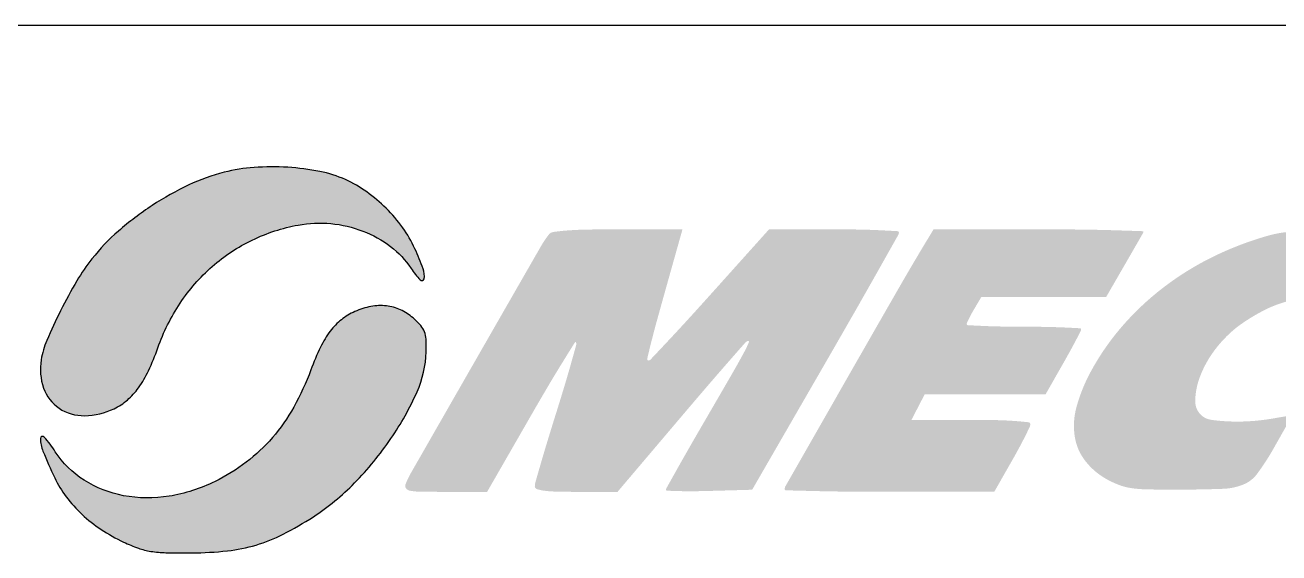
# Model space of a CAD drawing. Extents: x 0 to 216, y -4 to 280.
# Drawn here: x 45.1 to 115.8, y 250.2 to 280 of the extents above; entities that cross this region are included whole.
import ezdxf

# ---------------------------------------------------------------- set-up
doc = ezdxf.new("R2010")
doc.units = 0
doc.header["$LTSCALE"] = 10
doc.header["$MEASUREMENT"] = 0
doc.layers.get('0').update_dxf_attribs({"linetype": 'CONTINUOUS'})
doc.layers.add('Company LOGO$0$CADdetails-9-TITLEBLOCK', color=7, linetype='CONTINUOUS')

# ---------------------------------------------------------------- blocks, each defined once
blk = doc.blocks.new('Company LOGO')
h = blk.add_hatch(color=256)
h.dxf.hatch_style = 1
h.set_gradient(color1=(0, 148, 210), color2=(0, 148, 210))
h.paths.add_polyline_path([(52.24, 269.821, 0.034063), (50.332, 268.377, 0.046418), (48.842, 266.817, 0.034068), (47.988, 265.572, 0.016721), (47.066, 263.883, 0.015704), (46.289, 262.21, 0.061316), (45.973, 261.117, 0.122761), (46.11, 259.526, 0.164147), (46.987, 258.385, 0.154111), (48.425, 257.965, 0.105742), (50.092, 258.359, 0.068357), (50.836, 258.847, 0.057965), (51.47, 259.542, 0.046876), (52.03, 260.5, 0.024024), (52.557, 261.79, -0.061528), (53.816, 264.315, -0.06672), (55.624, 266.381, -0.067737), (57.887, 267.875, -0.066471), (60.479, 268.721, -0.069632), (62.316, 268.802, -0.068129), (64.118, 268.377, -0.070463), (65.687, 267.504, -0.084563), (66.841, 266.273, 0.041533), (67.356, 265.62, 0.612549), (67.574, 265.682, 0.138474), (67.527, 266.247, 0.017884), (67.057, 267.379, 0.047568), (66.368, 268.57, 0.042049), (65.441, 269.663, 0.041931), (64.34, 270.589, 0.046605), (63.138, 271.281, 0.059125), (61.703, 271.743, 0.033098), (59.883, 271.975, 0.032512), (57.984, 271.967, 0.044642), (56.298, 271.698, 0.048821), (54.313, 270.984, 0.034217)])
h = blk.add_hatch(color=256)
h.dxf.hatch_style = 1
h.set_gradient(color2=(0, 0, 0))
h.paths.add_polyline_path([(80.379, 262.069, 0.005292), (80.161, 261.167, 0.485439), (80.236, 261.075, 0.203434), (80.34, 261.12, 0.00067), (81.322, 262.163, 0.003505), (82.429, 263.358, 0.002172), (83.715, 264.777), (87.037, 268.478), (90.702, 268.478, -0.004582), (92.107, 268.465, -0.007642), (93.289, 268.426, -0.002333), (94.296, 268.372, -0.403103), (94.363, 268.299, -0.123729), (94.326, 268.165, -0.00021), (93.145, 266.068, -0.001586), (91.807, 263.713, -0.000978), (90.221, 260.954), (86.083, 253.787), (83.656, 253.719, -0.005225), (82.725, 253.703, -0.008718), (81.941, 253.711, -0.00323), (81.235, 253.735, -0.193136), (81.254, 253.886, -0.000469), (81.849, 254.95, -0.002423), (82.532, 256.154, -0.001515), (83.343, 257.557, 0.000694), (85.016, 260.442, 0.00807), (85.65, 261.583, 0.026873), (85.899, 262.113, 0.724781), (85.819, 262.18, 0.07425), (85.659, 262.045, 0.000654), (84.611, 260.849, 0.002252), (83.414, 259.466, 0.00145), (82.037, 257.851), (78.489, 253.668), (76.156, 253.668, -0.006215), (75.01, 253.682, -0.026864), (74.332, 253.735, -0.046056), (73.933, 253.826, -0.324304), (73.823, 253.978, -0.069466), (73.854, 254.203, -0.001376), (74.174, 255.315, -0.003257), (74.561, 256.613, -0.002177), (75.019, 258.093, 0.002805), (75.473, 259.566, 0.004395), (75.845, 260.837, 0.001311), (76.155, 261.942, 0.149182), (76.151, 262.091, 0.634309), (76.084, 262.099, 0.001348), (75.378, 260.962, 0.005004), (74.564, 259.615, 0.002878), (73.609, 257.976), (71.132, 253.668), (68.749, 253.668, -0.003671), (67.323, 253.678, -0.042832), (66.769, 253.734, -0.188247), (66.557, 253.867, -0.256805), (66.527, 254.086, -0.038789), (66.831, 254.728, -0.000182), (70.5, 261.132, -0.000213), (74.149, 267.489, -0.032844), (74.609, 268.18, -0.196455), (74.859, 268.326, -0.016331), (75.622, 268.41, -0.014836), (76.753, 268.463, -0.004335), (78.495, 268.478), (82.153, 268.478), (81.666, 266.746, 0.000746), (80.769, 263.54, 0.006084)])
h = blk.add_hatch(color=256)
h.dxf.hatch_style = 1
h.set_gradient(color2=(0, 0, 0))
h.paths.add_polyline_path([(103.635, 260.925, 0.003369), (104.02, 261.611, 0.005115), (104.344, 262.213, 0.002069), (104.613, 262.732, 0.119329), (104.638, 262.836, 0.398455), (104.581, 262.896, 0.002054), (103.691, 262.94, 0.007168), (102.65, 262.973, 0.004304), (101.413, 262.984, -0.004136), (100.177, 262.994, -0.006888), (99.136, 263.026, -0.001899), (98.243, 263.069, -0.399152), (98.189, 263.126, -0.105878), (98.207, 263.214, -0.008454), (98.309, 263.431, -0.011141), (98.441, 263.686, -0.008312), (98.598, 263.962), (99.008, 264.656), (102.529, 264.656), (106.05, 264.656), (107.05, 266.387, 0.00017), (107.441, 267.064, 0.000244), (107.785, 267.662, 0.000129), (108.079, 268.172, 0.003927), (108.15, 268.299, 0.559989), (108.109, 268.372, 0.001066), (106.468, 268.426, 0.004815), (104.564, 268.465, 0.002816), (102.283, 268.478), (96.317, 268.478), (95.849, 267.702, 0.005019), (94.358, 265.169, 0.000715), (91.359, 259.935, 0.000045), (87.963, 253.988, 0.130433), (87.917, 253.815, 0.40635), (87.975, 253.755, 0.00061), (89.654, 253.712, 0.003892), (91.562, 253.68, 0.002335), (93.829, 253.67), (99.741, 253.673), (100.757, 255.454, 0.005538), (101.145, 256.155, 0.007927), (101.473, 256.785, 0.004727), (101.735, 257.319, 0.111773), (101.772, 257.482, 0.382731), (101.671, 257.594, 0.008802), (100.901, 257.665, 0.01317), (99.858, 257.714, 0.005198), (98.421, 257.729), (95.071, 257.729), (95.441, 258.445), (95.812, 259.162), (99.222, 259.162), (102.632, 259.162)])
h = blk.add_hatch(color=256)
h.dxf.hatch_style = 1
h.set_gradient(color2=(0, 0, 0))
h.paths.add_polyline_path([(121.206, 266.002, 0.005745), (121.803, 267.059, 0.043961), (122.032, 267.581, 0.126172), (122.055, 267.886, 0.224965), (121.912, 268.087, 0.115901), (121.042, 268.337, 0.010881), (118.802, 268.397, 0.014109), (116.557, 268.346, 0.055896), (115.197, 268.122, 0.046045), (112.037, 266.908, 0.04964), (109.237, 265.161, 0.051121), (106.907, 262.95, 0.054982), (105.138, 260.362, 0.056029), (104.375, 258.438, 0.105578), (104.283, 256.778, 0.126377), (104.866, 255.424, 0.101901), (106.071, 254.387, 0.034428), (106.772, 254.059, 0.053603), (107.416, 253.887, 0.032852), (108.278, 253.81, 0.005873), (109.893, 253.79, 0.008917), (112.664, 253.84, 0.088516), (113.796, 254.083, 0.136455), (114.566, 254.68, 0.031044), (115.475, 256.076), (116.562, 257.994), (115.437, 257.802, -0.025721), (114.219, 257.657, -0.026324), (113.001, 257.64, -0.025075), (111.966, 257.733, -0.139323), (111.46, 257.956, -0.224983), (111.079, 258.775, -0.083966), (111.306, 260.055, -0.067387), (112.044, 261.484, -0.059471), (113.163, 262.734, -0.028336), (113.674, 263.135, -0.017), (114.322, 263.555, -0.016998), (114.997, 263.929, -0.028244), (115.591, 264.192, -0.028478), (116.504, 264.477, -0.0549), (117.262, 264.58, -0.045606), (118.112, 264.525, -0.014328), (119.366, 264.291, 0.072557), (119.842, 264.258, 0.169766), (120.164, 264.4, 0.068799), (120.494, 264.804, 0.005424)])
h = blk.add_hatch(color=256)
h.dxf.hatch_style = 1
h.set_gradient(color1=(0, 148, 210), color2=(0, 148, 210))
h.paths.add_polyline_path([(57.548, 255.34, -0.048805), (55.783, 254.252, -0.073075), (53.188, 253.423, -0.087166), (50.623, 253.451, -0.0953), (48.398, 254.325, -0.108268), (46.773, 255.934, 0.034745), (46.152, 256.76, 0.685417), (45.941, 256.684, 0.104419), (46.076, 255.954, 0.012853), (46.737, 254.466, 0.050548), (47.389, 253.388, 0.043529), (48.275, 252.402, 0.041445), (49.364, 251.541, 0.036874), (50.623, 250.834, 0.024171), (51.458, 250.49, 0.046242), (52.159, 250.312, 0.033618), (53.016, 250.235, 0.007636), (54.474, 250.224, 0.025222), (56.482, 250.342, 0.045148), (58.1, 250.668, 0.045645), (59.622, 251.277, 0.026416), (61.329, 252.265, 0.054795), (63.65, 254.169, 0.043563), (65.709, 256.677, 0.045331), (67.181, 259.31, 0.097633), (67.696, 261.566, 0.019772), (67.689, 262.277, 0.0805), (67.599, 262.699, 0.089801), (67.386, 263.047, 0.028092), (66.952, 263.481, 0.075779), (66.246, 263.941, 0.079577), (65.447, 264.161, 0.074874), (64.579, 264.126, 0.057241), (63.671, 263.841, 0.063986), (62.91, 263.379, 0.062912), (62.286, 262.737, 0.049777), (61.734, 261.83, 0.022408), (61.189, 260.547, -0.037895), (60.22, 258.449, -0.050299), (59.017, 256.725, -0.052824)])
at = {"layer": 'Company LOGO$0$CADdetails-9-TITLEBLOCK'}
blk.add_line((0, 280), (216, 280), dxfattribs=at)
for points in [[(56.298, 271.698, 0.04882), (54.313, 270.984, 0.034217), (52.24, 269.821, 0.034063), (50.332, 268.377, 0.046417), (48.842, 266.817, 0.03407), (47.988, 265.572, 0.01672), (47.066, 263.883, 0.015705), (46.289, 262.21, 0.061315), (45.973, 261.117, 0.122762), (46.11, 259.526, 0.164145), (46.987, 258.385, 0.154113), (48.425, 257.965, 0.105743), (50.092, 258.359, 0.068356), (50.836, 258.847, 0.057965), (51.47, 259.542, 0.046875), (52.03, 260.5, 0.024024), (52.557, 261.79, -0.061528), (53.816, 264.315, -0.06672), (55.624, 266.381, -0.067715), (57.886, 267.875, -0.066492), (60.479, 268.721, -0.069632), (62.316, 268.802, -0.068129), (64.118, 268.377, -0.070463), (65.687, 267.504, -0.084563), (66.841, 266.273, 0.041533), (67.356, 265.62, 0.612549), (67.574, 265.682, 0.138474), (67.527, 266.247, 0.017884), (67.057, 267.379, 0.047567), (66.368, 268.57, 0.042049), (65.441, 269.663, 0.04193), (64.34, 270.589, 0.046605), (63.138, 271.281, 0.059125), (61.703, 271.743, 0.033098), (59.883, 271.975, 0.032513), (57.984, 271.967, 0.044641)], [(63.671, 263.841, 0.063992), (62.91, 263.379, 0.062912), (62.286, 262.737, 0.049777), (61.734, 261.83, 0.022408), (61.189, 260.547, -0.037895), (60.22, 258.449, -0.050299), (59.017, 256.725, -0.052821), (57.548, 255.34, -0.048811), (55.783, 254.252, -0.073071), (53.188, 253.423, -0.087167), (50.623, 253.451, -0.0953), (48.398, 254.325, -0.108269), (46.773, 255.934, 0.034745), (46.152, 256.76, 0.685417), (45.941, 256.684, 0.104419), (46.076, 255.954, 0.012853), (46.737, 254.466, 0.050547), (47.389, 253.388, 0.043534), (48.275, 252.402, 0.041445), (49.365, 251.541, 0.03687), (50.623, 250.834, 0.024171), (51.458, 250.49, 0.046242), (52.159, 250.312, 0.033618), (53.016, 250.235, 0.007636), (54.474, 250.224, 0.025222), (56.482, 250.342, 0.045148), (58.1, 250.668, 0.045646), (59.622, 251.277, 0.026416), (61.329, 252.265, 0.054796), (63.65, 254.169, 0.043562), (65.709, 256.677, 0.045331), (67.181, 259.31, 0.097634), (67.696, 261.566, 0.019772), (67.689, 262.277, 0.0805), (67.599, 262.699, 0.089801), (67.386, 263.047, 0.028092), (66.952, 263.481, 0.075779), (66.246, 263.941, 0.079579), (65.447, 264.161, 0.074873), (64.579, 264.126, 0.057236)]]:
    blk.add_lwpolyline(points, format="xyb", close=True, dxfattribs=at)

msp = doc.modelspace()

# ---------------------------------------------------------------- block references
msp.add_blockref('Company LOGO', (0, 0))

doc.saveas('drawing.dxf')
